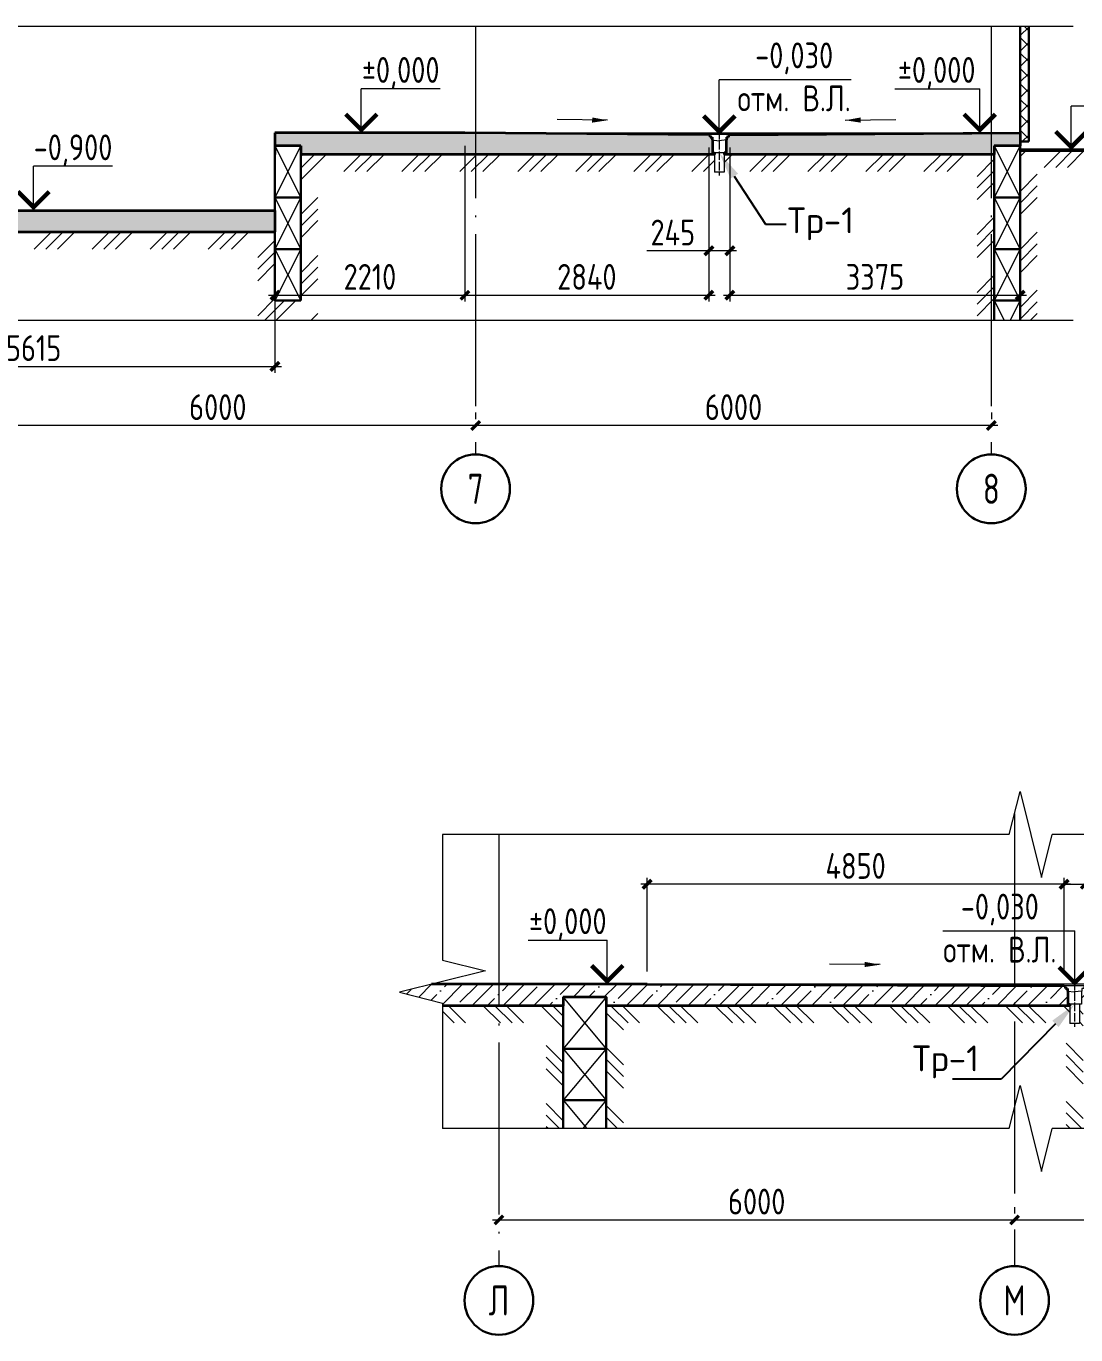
# Model space of a CAD drawing. Extents: x -965262 to 1142518, y -357520 to 71675.
# Drawn here: x 222787 to 235000, y -209796 to -194576 of the extents above; entities that cross this region are included whole.
import ezdxf
from ezdxf import colors
from ezdxf.entities.mleader import LeaderData, LeaderLine
from ezdxf.math import Vec2, Vec3

# ---------------------------------------------------------------- set-up
doc = ezdxf.new("R2010")
doc.units = 0
doc.header["$LTSCALE"] = 10
doc.linetypes.add('DOTE', pattern=[2.42, 2, -0.2, 0.02, -0.2])
doc.layers.get('0').update_dxf_attribs({"linetype": 'CONTINUOUS', "lineweight": 30})
doc.layers.get('Defpoints').update_dxf_attribs({"linetype": 'CONTINUOUS'})
doc.layers.add('DOTE', color=7, linetype='DOTE', lineweight=9)
doc.layers.add('полы', color=3, linetype='CONTINUOUS', lineweight=35)
doc.styles.add('GOST 2.304', font='isocpeur.ttf', dxfattribs={"width": 0.75, "height": 250})
doc.styles.get("Standard").update_dxf_attribs({"font": 'isocpeur.ttf', "height": 300})
doc.styles.add('ГОСТ 2м', font='isocpeur.ttf', dxfattribs={"width": 0.8, "height": 250})
doc.dimstyles.new('ГОСТ 2м', dxfattribs={"dimtxt": 250, "dimasz": 100, "dimexe": 75, "dimexo": 150, "dimgap": 62.5, "dimtad": 1, "dimdec": 0, "dimtxsty": 'ГОСТ 2м', "dimblk": 'ARCHTICK', "dimcen": 150, "dimdle": 75, "dimclrd": 256, "dimclre": 256, "dimclrt": 256, "dimadec": 0, "dimazin": 0, "dimtfac": 1, "dimtdec": 0, "dimtmove": 0, "dimatfit": 3, "dimldrblk": 'OBLIQUE', "dimfxl": 1, "dimlwd": 15, "dimlwe": 15, "dimarcsym": 0})

# ---------------------------------------------------------------- blocks, each defined once
blk = doc.blocks.new('_ArchTick')
at = {"color": 0, "linetype": 'ByBlock', "lineweight": 0, "const_width": 0.4}
blk.add_lwpolyline([(-0.5, -0.5), (0.5, 0.5)], dxfattribs=at)
blk = doc.blocks.new('*D1513')
at = {"lineweight": 15, "transparency": 16777216}
for p, q in [((228287, -208310), (228287, -208385)), ((234287, -208310), (234287, -208385)), ((228212, -208460), (234362, -208460))]:
    blk.add_line(p, q, dxfattribs=at)
at = {"layer": 'Defpoints', "color": 0, "lineweight": 15, "transparency": 16777216}
for p in [(228287, -208460), (234287, -208460), (234287, -208460)]:
    blk.add_point(p, dxfattribs=at)
at = {"lineweight": 15, "transparency": 16777216, "xscale": 100, "yscale": 100, "zscale": 100, "rotation": 180}
blk.add_blockref('_ArchTick', (228287, -208460), dxfattribs=at)
at = {"lineweight": 15, "transparency": 16777216, "xscale": 100, "yscale": 100, "zscale": 100}
blk.add_blockref('_ArchTick', (234287, -208460), dxfattribs=at)
at = {"lineweight": 15, "transparency": 16777216, "insert": (231287, -208247), "char_height": 250, "attachment_point": 5, "style": 'ГОСТ 2м'}
blk.add_mtext('{\\H1.2x;6000}', dxfattribs=at)
blk = doc.blocks.new('_Oblique')
at = {"color": 0, "linetype": 'ByBlock', "lineweight": -2}
blk.add_line((-0.5, -0.5), (0.5, 0.5), dxfattribs=at)
blk = doc.blocks.new('*D1514')
at = {"lineweight": 15, "transparency": 16777216}
for p, q in [((234287, -208310), (234287, -208385)), ((240287, -208310), (240287, -208385)), ((234212, -208460), (240362, -208460))]:
    blk.add_line(p, q, dxfattribs=at)
at = {"layer": 'Defpoints', "color": 0, "lineweight": 15, "transparency": 16777216}
for p in [(234287, -208460), (240287, -208460), (240287, -208460)]:
    blk.add_point(p, dxfattribs=at)
at = {"lineweight": 15, "transparency": 16777216, "xscale": 100, "yscale": 100, "zscale": 100, "rotation": 180}
blk.add_blockref('_ArchTick', (234287, -208460), dxfattribs=at)
at = {"lineweight": 15, "transparency": 16777216, "xscale": 100, "yscale": 100, "zscale": 100}
blk.add_blockref('_ArchTick', (240287, -208460), dxfattribs=at)
at = {"lineweight": 15, "transparency": 16777216, "insert": (237287, -208247), "char_height": 250, "attachment_point": 5, "style": 'ГОСТ 2м'}
blk.add_mtext('{\\H1.2x;6000}', dxfattribs=at)
blk = doc.blocks.new('*D1559')
at = {"lineweight": 15, "ltscale": 50, "transparency": 16777216}
for p, q in [((234939, -204556), (229937, -204556)), ((230012, -205569), (230012, -204481)), ((234864, -205589), (234864, -204481))]:
    blk.add_line(p, q, dxfattribs=at)
at = {"layer": 'Defpoints', "color": 0, "lineweight": 15, "ltscale": 50, "transparency": 16777216}
for p in [(230012, -204556), (230012, -205719, -12), (234864, -205739, -12)]:
    blk.add_point(p, dxfattribs=at)
at = {"lineweight": 15, "ltscale": 50, "transparency": 16777216, "xscale": 100, "yscale": 100, "zscale": 100, "rotation": 180}
blk.add_blockref('_ArchTick', (230012, -204556), dxfattribs=at)
at = {"lineweight": 15, "ltscale": 50, "transparency": 16777216, "xscale": 100, "yscale": 100, "zscale": 100}
blk.add_blockref('_ArchTick', (234864, -204556), dxfattribs=at)
at = {"lineweight": 15, "ltscale": 50, "transparency": 16777216, "insert": (232438, -204343), "char_height": 250, "attachment_point": 5, "style": 'ГОСТ 2м'}
blk.add_mtext('{\\H1.2x;4850}', dxfattribs=at)
blk = doc.blocks.new('Тр-1-1')
at = {"lineweight": 15, "ltscale": 50}
for p, q in [((-899310, 883741), (-899310, 883731)), ((-899293, 883731), (-899293, 883711)), ((-899273, 883711), (-899273, 883681)), ((-899103, 883711), (-899103, 883681)), ((-899083, 883731), (-899083, 883711)), ((-899065, 883741), (-899065, 883731))]:
    blk.add_line(p, q, dxfattribs=at)
at = {"lineweight": 15, "ltscale": 10}
for p, q in [((-899065, 883741), (-899310, 883741)), ((-899310, 883731), (-899293, 883731)), ((-899293, 883711), (-899273, 883711)), ((-899083, 883711), (-899103, 883711)), ((-899083, 883731), (-899065, 883731))]:
    blk.add_line(p, q, dxfattribs=at)
at = {"lineweight": 15, "ltscale": 2.5}
for p in [(-899273, 883681), (-899103, 883681)]:
    blk.add_line(p, (-899188, 883671), dxfattribs=at)
at = {"lineweight": 15}
for p, q in [((-899268, 883680), (-899268, 883530)), ((-899108, 883530), (-899268, 883530)), ((-899243, 883530), (-899243, 883303)), ((-899133, 883530), (-899133, 883303)), ((-899108, 883680), (-899108, 883530)), ((-899133, 883303), (-899243, 883303))]:
    blk.add_line(p, q, dxfattribs=at)
at = {"layer": 'DOTE', "ltscale": 5}
blk.add_line((-899188, 883789), (-899188, 883265), dxfattribs=at)
blk = doc.blocks.new('*D1581')
at = {"lineweight": 15, "ltscale": 50, "transparency": 16777216}
for p, q in [((234864, -205589), (234864, -204481)), ((234864, -204556), (235184, -204556)), ((235109, -205589), (235109, -204481)), ((235109, -204556), (235814, -204556))]:
    blk.add_line(p, q, dxfattribs=at)
at = {"layer": 'Defpoints', "color": 0, "lineweight": 15, "ltscale": 50, "transparency": 16777216}
for p in [(234864, -204556), (234864, -205739, 76), (235109, -205739, 76)]:
    blk.add_point(p, dxfattribs=at)
at = {"lineweight": 15, "ltscale": 50, "transparency": 16777216, "xscale": 100, "yscale": 100, "zscale": 100, "rotation": 180}
blk.add_blockref('_ArchTick', (234864, -204556), dxfattribs=at)
at = {"lineweight": 15, "ltscale": 50, "transparency": 16777216, "xscale": 100, "yscale": 100, "zscale": 100}
blk.add_blockref('_ArchTick', (235109, -204556), dxfattribs=at)
at = {"lineweight": 15, "ltscale": 50, "transparency": 16777216, "insert": (235512, -204343), "char_height": 250, "attachment_point": 5, "style": 'ГОСТ 2м'}
blk.add_mtext('{\\H1.2x;245}', dxfattribs=at)
blk = doc.blocks.new('*D1534')
at = {"lineweight": 15, "transparency": 16777216}
for p, q in [((228017, -199070), (228017, -199145)), ((234017, -199070), (234017, -199145)), ((234092, -199220), (227942, -199220))]:
    blk.add_line(p, q, dxfattribs=at)
at = {"layer": 'Defpoints', "color": 0, "lineweight": 15, "transparency": 16777216}
for p in [(228017, -199220), (228017, -199220), (234017, -199220)]:
    blk.add_point(p, dxfattribs=at)
at = {"lineweight": 15, "transparency": 16777216, "xscale": 100, "yscale": 100, "zscale": 100, "rotation": 180}
blk.add_blockref('_ArchTick', (228017, -199220), dxfattribs=at)
at = {"lineweight": 15, "transparency": 16777216, "xscale": 100, "yscale": 100, "zscale": 100}
blk.add_blockref('_ArchTick', (234017, -199220), dxfattribs=at)
at = {"lineweight": 15, "transparency": 16777216, "insert": (231017, -199007), "char_height": 250, "attachment_point": 5, "style": 'ГОСТ 2м'}
blk.add_mtext('{\\H1.2x;6000}', dxfattribs=at)
blk = doc.blocks.new('*D1535')
at = {"lineweight": 15, "transparency": 16777216}
for p, q in [((222017, -199070), (222017, -199145)), ((228017, -199070), (228017, -199145)), ((228092, -199220), (221942, -199220))]:
    blk.add_line(p, q, dxfattribs=at)
at = {"layer": 'Defpoints', "color": 0, "lineweight": 15, "transparency": 16777216}
for p in [(222017, -199220, -3260), (222017, -199220), (228017, -199220)]:
    blk.add_point(p, dxfattribs=at)
at = {"lineweight": 15, "transparency": 16777216, "xscale": 100, "yscale": 100, "zscale": 100, "rotation": 180}
blk.add_blockref('_ArchTick', (222017, -199220), dxfattribs=at)
at = {"lineweight": 15, "transparency": 16777216, "xscale": 100, "yscale": 100, "zscale": 100}
blk.add_blockref('_ArchTick', (228017, -199220), dxfattribs=at)
at = {"lineweight": 15, "transparency": 16777216, "insert": (225017, -199007), "char_height": 250, "attachment_point": 5, "style": 'ГОСТ 2м'}
blk.add_mtext('{\\H1.2x;6000}', dxfattribs=at)
blk = doc.blocks.new('*D1592')
at = {"lineweight": 15, "ltscale": 50, "transparency": 16777216}
for p, q in [((230730, -195988), (230730, -197263)), ((230975, -195988), (230975, -197263)), ((230730, -197188), (230009, -197188)), ((231050, -197188), (230730, -197188))]:
    blk.add_line(p, q, dxfattribs=at)
at = {"layer": 'Defpoints', "color": 0, "lineweight": 15, "ltscale": 50, "transparency": 16777216}
for p in [(230730, -195838, 76), (230975, -195838, 76), (230730, -197188)]:
    blk.add_point(p, dxfattribs=at)
at = {"lineweight": 15, "ltscale": 50, "transparency": 16777216, "xscale": 100, "yscale": 100, "zscale": 100, "rotation": 180}
blk.add_blockref('_ArchTick', (230730, -197188), dxfattribs=at)
at = {"lineweight": 15, "ltscale": 50, "transparency": 16777216, "xscale": 100, "yscale": 100, "zscale": 100}
blk.add_blockref('_ArchTick', (230975, -197188), dxfattribs=at)
at = {"lineweight": 15, "ltscale": 50, "transparency": 16777216, "insert": (230311, -196976), "char_height": 250, "attachment_point": 5, "style": 'ГОСТ 2м'}
blk.add_mtext('{\\H1.2x;245}', dxfattribs=at)
blk = doc.blocks.new('*D1594')
at = {"lineweight": 15, "ltscale": 50, "transparency": 16777216}
for p, q in [((220067, -196868), (220067, -198608)), ((225682, -196868), (225682, -198608)), ((219992, -198533), (225757, -198533))]:
    blk.add_line(p, q, dxfattribs=at)
at = {"layer": 'Defpoints', "color": 0, "lineweight": 15, "ltscale": 50, "transparency": 16777216}
for p in [(220067, -196718, 3260), (225682, -196718, 3260), (225682, -198533)]:
    blk.add_point(p, dxfattribs=at)
at = {"lineweight": 15, "ltscale": 50, "transparency": 16777216, "xscale": 100, "yscale": 100, "zscale": 100, "rotation": 180}
blk.add_blockref('_ArchTick', (220067, -198533), dxfattribs=at)
at = {"lineweight": 15, "ltscale": 50, "transparency": 16777216, "xscale": 100, "yscale": 100, "zscale": 100}
blk.add_blockref('_ArchTick', (225682, -198533), dxfattribs=at)
at = {"lineweight": 15, "ltscale": 50, "transparency": 16777216, "insert": (222874, -198320), "char_height": 250, "attachment_point": 5, "style": 'ГОСТ 2м'}
blk.add_mtext('{\\H1.2x;5615}', dxfattribs=at)
blk = doc.blocks.new('*D1595')
at = {"lineweight": 15, "ltscale": 50, "transparency": 16777216}
for p, q in [((225682, -195968), (225682, -197780)), ((227892, -195968), (227892, -197780)), ((225607, -197705), (227967, -197705))]:
    blk.add_line(p, q, dxfattribs=at)
at = {"layer": 'Defpoints', "color": 0, "lineweight": 15, "ltscale": 50, "transparency": 16777216}
for p in [(225682, -195818, 3260), (227892, -195818, 3260), (227892, -197705)]:
    blk.add_point(p, dxfattribs=at)
at = {"lineweight": 15, "ltscale": 50, "transparency": 16777216, "xscale": 100, "yscale": 100, "zscale": 100, "rotation": 180}
blk.add_blockref('_ArchTick', (225682, -197705), dxfattribs=at)
at = {"lineweight": 15, "ltscale": 50, "transparency": 16777216, "xscale": 100, "yscale": 100, "zscale": 100}
blk.add_blockref('_ArchTick', (227892, -197705), dxfattribs=at)
at = {"lineweight": 15, "ltscale": 50, "transparency": 16777216, "insert": (226787, -197492), "char_height": 250, "attachment_point": 5, "style": 'ГОСТ 2м'}
blk.add_mtext('{\\H1.2x;2210}', dxfattribs=at)
blk = doc.blocks.new('*D1596')
at = {"lineweight": 15, "ltscale": 50, "transparency": 16777216}
for p, q in [((227892, -195968), (227892, -197780)), ((230730, -195988), (230730, -197780)), ((227817, -197705), (230805, -197705))]:
    blk.add_line(p, q, dxfattribs=at)
at = {"layer": 'Defpoints', "color": 0, "lineweight": 15, "ltscale": 50, "transparency": 16777216}
for p in [(227892, -195818, 3260), (230730, -195838, 3260), (230730, -197705)]:
    blk.add_point(p, dxfattribs=at)
at = {"lineweight": 15, "ltscale": 50, "transparency": 16777216, "xscale": 100, "yscale": 100, "zscale": 100, "rotation": 180}
blk.add_blockref('_ArchTick', (227892, -197705), dxfattribs=at)
at = {"lineweight": 15, "ltscale": 50, "transparency": 16777216, "xscale": 100, "yscale": 100, "zscale": 100}
blk.add_blockref('_ArchTick', (230730, -197705), dxfattribs=at)
at = {"lineweight": 15, "ltscale": 50, "transparency": 16777216, "insert": (229311, -197492), "char_height": 250, "attachment_point": 5, "style": 'ГОСТ 2м'}
blk.add_mtext('{\\H1.2x;2840}', dxfattribs=at)
blk = doc.blocks.new('*D1597')
at = {"lineweight": 15, "ltscale": 50, "transparency": 16777216}
for p, q in [((230975, -195988), (230975, -197780)), ((234352, -195968), (234352, -197780)), ((230900, -197705), (234427, -197705))]:
    blk.add_line(p, q, dxfattribs=at)
at = {"layer": 'Defpoints', "color": 0, "lineweight": 15, "ltscale": 50, "transparency": 16777216}
for p in [(230975, -195838, 3260), (234352, -195818, 1451), (234352, -197705)]:
    blk.add_point(p, dxfattribs=at)
at = {"lineweight": 15, "ltscale": 50, "transparency": 16777216, "xscale": 100, "yscale": 100, "zscale": 100, "rotation": 180}
blk.add_blockref('_ArchTick', (230975, -197705), dxfattribs=at)
at = {"lineweight": 15, "ltscale": 50, "transparency": 16777216, "xscale": 100, "yscale": 100, "zscale": 100}
blk.add_blockref('_ArchTick', (234352, -197705), dxfattribs=at)
at = {"lineweight": 15, "ltscale": 50, "transparency": 16777216, "insert": (232663, -197492), "char_height": 250, "attachment_point": 5, "style": 'ГОСТ 2м'}
blk.add_mtext('{\\H1.2x;3375}', dxfattribs=at)

msp = doc.modelspace()

# ---------------------------------------------------------------- hatches: boundary and pattern name
at = {"lineweight": 15, "ltscale": 50}
h = msp.add_hatch(dxfattribs=at)
h.set_pattern_fill('ANSI37', color=256, scale=40, style=0)
h.set_pattern_definition([(45, (-2733454.96, -39518.6), (-89.802561, 89.802561), []), (135, (-2733454.96, -39518.6), (-89.802561, -89.802561), [])])
h.paths.add_polyline_path([(234351.6, -194576.2), (234451.6, -194576.2), (234451.6, -195918.2), (234351.6, -195918.2)])
h = msp.add_hatch(dxfattribs=at)
h.set_pattern_fill('ANSI35', color=3, scale=40, angle=90, style=0)
h.set_pattern_definition([(135, (-2733454.96, -39518.6), (-179.605122, -179.605122), []), (135, (-2733454.96, -39339), (-179.605122, -179.605122), [317.5, -63.5, 0, -63.5])])
h.paths.add_polyline_path([(185706.6, -195968.2), (186006.6, -195968.2), (186006.6, -195818.2), (185706.6, -195818.2)])
h.paths.add_polyline_path([(186006.6, -196668.2), (186796.6, -196668.2), (186796.6, -196418.2), (186006.6, -196418.2)])
h.paths.add_polyline_path([(188496.6, -196668.2), (189796.6, -196668.2), (189796.6, -196418.2), (188496.6, -196418.2)])
h.paths.add_polyline_path([(191496.6, -196668.2), (191996.6, -196668.2), (191996.6, -196418.2), (191496.6, -196418.2)])
h.paths.add_polyline_path([(191996.6, -195968.2), (191996.6, -195818.2), (194516.6, -195818.2), (194516.6, -195718.2), (197745.6, -195718.2), (197745.6, -195818.2), (198016.6, -195818.2), (199844.6, -195838.2), (199844.6, -195848.2), (199862.1, -195848.2), (199862.1, -195868.2), (199882.1, -195868.2), (199882.1, -195898.2), (199887.1, -195898.8), (199887.1, -196048.8), (199912.1, -196048.8), (199912.1, -196068.2), (192496.6, -196068.2), (192496.6, -195968.2)])
h.paths.add_polyline_path([(200022.1, -196068.2), (200022.1, -196048.8), (200047.1, -196048.8), (200047.1, -195898.8), (200052.1, -195898.2), (200052.1, -195868.2), (200072.1, -195868.2), (200072.1, -195848.2), (200089.6, -195848.2), (200089.6, -195838.2), (204241.6, -195818.2), (220066.6, -195818.2), (220066.6, -195968.2), (219766.6, -195968.2), (219766.6, -196068.2), (205196.6, -196068.2), (204556.6, -196068.2), (202984.6, -196068.2), (202664.6, -196068.2)])
h.paths.add_polyline_path([(220066.6, -196968.2), (225681.6, -196968.2), (225681.6, -196718.2), (220066.6, -196718.2)])
h.paths.add_polyline_path([(225681.6, -195968.2), (225681.6, -195818.2), (227691.6, -195818.2), (230729.6, -195838.2), (230729.6, -195848.2), (230747.1, -195848.2), (230747.1, -195868.2), (230767.1, -195868.2), (230767.1, -195898.2), (230772.1, -195898.8), (230772.1, -196048.8), (230797.1, -196048.8), (230797.1, -196068.2), (225981.6, -196068.2), (225981.6, -195968.2)])
h.paths.add_polyline_path([(230907.1, -196068.2), (230907.1, -196048.8), (230932.1, -196048.8), (230932.1, -195898.8), (230937.1, -195898.2), (230937.1, -195868.2), (230957.1, -195868.2), (230957.1, -195848.2), (230974.6, -195848.2), (230974.6, -195838.2), (234351.6, -195818.2), (234351.6, -195968.2), (234051.6, -195968.2), (234051.6, -196068.2)])
h.paths.add_polyline_path([(192931.6, -195818.2), (193501.6, -195818.2), (193501.6, -196068.2), (192931.6, -196068.2)], flags=16)
h.paths.add_polyline_path([(192296.6, -196068.2), (192496.6, -196068.2), (192496.6, -195968.2), (192296.6, -195968.2)], flags=17)
h = msp.add_hatch(dxfattribs=at)
h.set_pattern_fill('ANSI35', color=3, scale=40, style=0)
h.set_pattern_definition([(45, (-2731205.92, -40018.6), (-179.605122, 179.605122), []), (45, (-2731026.32, -40018.6), (-179.605122, 179.605122), [317.5, -63.5, 0, -63.5])])
h.paths.add_polyline_path([(227630, -205968.9), (227630, -205718.9), (234864.1, -205738.9), (234864.1, -205748.9), (234881.6, -205748.9), (234881.6, -205768.9), (234901.6, -205768.9), (234901.6, -205798.9), (234906.6, -205799.5), (234906.6, -205949.5), (234931.6, -205949.5), (234931.6, -205968.9)])
h.paths.add_polyline_path([(235041.6, -205968.9), (235041.6, -205949.5), (235066.6, -205949.5), (235066.6, -205799.5), (235071.6, -205798.9), (235071.6, -205768.9), (235091.6, -205768.9), (235091.6, -205748.9), (235109.1, -205748.9), (235109.1, -205738.9), (241622.1, -205718.9), (241622.1, -205868.9), (241122.1, -205868.9), (241122.1, -205968.9)])
h.paths.add_polyline_path([(235087.1, -205968.9), (235587.1, -205968.9), (235587.1, -205868.9), (235087.1, -205868.9)], flags=17)
h.paths.add_polyline_path([(229037.1, -205968.9), (229537.1, -205968.9), (229537.1, -205868.9), (229037.1, -205868.9)], flags=16)
h.paths.add_polyline_path([(227630, -205937.4), (227130, -205812.4), (227504, -205718.9), (227630, -205718.9)])
h = msp.add_hatch(dxfattribs=at)
h.set_pattern_fill('MCSHATCHBG', color=256, scale=30, angle=90, style=0, pattern_type=2)
h.set_pattern_definition([(135, (983279.5, -1218993.8), (-337.49995, -337.49995), []), (135, (983279.5, -1218858.8), (-337.49995, -337.49995), []), (135, (983279.5, -1219398.8), (-337.49995, -337.49995), [])])
h.paths.add_polyline_path([(227630, -206168.9), (234931.6, -206168.9), (234931.6, -205968.9), (227630, -205968.9)])
h.paths.add_polyline_path([(235041.6, -206168.9), (241122.1, -206168.9), (241122.1, -205968.9), (235041.6, -205968.9)])
h.paths.add_polyline_path([(241622.1, -207397.9), (241622.1, -205918.9), (243623, -205918.9), (243623, -206118.9), (241822.1, -206118.9), (241822.1, -207397.9)])
h.paths.add_polyline_path([(240922.1, -206168.9), (241122.1, -206168.9), (241122.1, -207397.9), (240922.1, -207397.9)])
h.paths.add_polyline_path([(235087.1, -206168.9), (235587.1, -206168.9), (235587.1, -205968.9), (235087.1, -205968.9)])
h.paths.add_polyline_path([(235587.1, -206168.9), (235787.1, -206168.9), (235787.1, -207397.9), (235587.1, -207397.9)])
h.paths.add_polyline_path([(235087.1, -206168.9), (234887.1, -206168.9), (234887.1, -207397.9), (235087.1, -207397.9)])
h.paths.add_polyline_path([(229037.1, -206168.9), (229537.1, -206168.9), (229537.1, -205968.9), (229037.1, -205968.9)])
h.paths.add_polyline_path([(229037.1, -207397.9), (228837.1, -207397.9), (228837.1, -206168.9), (229037.1, -206168.9)])
h.paths.add_polyline_path([(229537.1, -207397.9), (229737.1, -207397.9), (229737.1, -206168.9), (229537.1, -206168.9)])

# ---------------------------------------------------------------- linework, layer by layer
at = {"color": 5, "lineweight": 15, "ltscale": 10, "extrusion": (-1.22465e-16, -1, 0)}
for p, q in [((210282.7, -194576.2, 9801.8), (234969.6, -194576.2, 9801.8)), ((210282.7, -197997.3, 9801.8), (234969.6, -197997.3, 9801.8))]:
    msp.add_line(p, q, dxfattribs=at)
at = {"ltscale": 50}
for p, q in [((234351.6, -194576.2, 13061.6), (234351.6, -195918.2, 13061.6)), ((234451.6, -194576.2, 13061.6), (234451.6, -195918.2, 13061.6)), ((225681.6, -195968.2, 13061.6), (225981.6, -195968.2, 13061.6)), ((234051.6, -195968.2, 13061.6), (234351.6, -195968.2, 13061.6)), ((234051.6, -195968.2, 13061.6), (234051.6, -197997.3, 13061.6)), ((234351.6, -195918.2, 13061.6), (234451.6, -195918.2, 13061.6)), ((234351.6, -195968.2, 13061.6), (234351.6, -197997.3, 13061.6)), ((225681.6, -196568.2, 13061.6), (225981.6, -196568.2, 13061.6)), ((234051.6, -196568.2, 13061.6), (234351.6, -196568.2, 13061.6)), ((225681.6, -197168.2, 13061.6), (225981.6, -197168.2, 13061.6)), ((234051.6, -197168.2, 13061.6), (234351.6, -197168.2, 13061.6)), ((225681.6, -197768.2, 13061.6), (225981.6, -197768.2, 13061.6)), ((234051.6, -197768.2, 13061.6), (234351.6, -197768.2, 13061.6))]:
    msp.add_line(p, q, dxfattribs=at)
at = {"lineweight": 15}
for p, q in [((230852.1, -195838.2, 13061.6), (230852.1, -195198.6, 13061.6)), ((226686.6, -195818.2, 13061.6), (226686.6, -195305.1, 13061.6)), ((233881.9, -195818.2, 10492.8), (233881.9, -195305.1, 10492.8)), ((234946.5, -196018.2, 10846.6), (234946.5, -195505.1, 10846.6)), ((225681.6, -195968.2, 13061.6), (225981.6, -196568.2, 13061.6)), ((225981.6, -195968.2, 13061.6), (225681.6, -196568.2, 13061.6)), ((234051.6, -195968.2, 9801.8), (234351.6, -196568.2, 9801.8)), ((234351.6, -195968.2, 9801.8), (234051.6, -196568.2, 9801.8)), ((222874.1, -196718.2, 13061.6), (222874.1, -196205.1, 13061.6)), ((225681.6, -196568.2, 13061.6), (225981.6, -197168.2, 13061.6)), ((225981.6, -196568.2, 13061.6), (225681.6, -197168.2, 13061.6)), ((234051.6, -196568.2, 9801.8), (234351.6, -197168.2, 9801.8)), ((234351.6, -196568.2, 9801.8), (234051.6, -197168.2, 9801.8)), ((225681.6, -197168.2, 13061.6), (225981.6, -197768.2, 13061.6)), ((225981.6, -197168.2, 13061.6), (225681.6, -197768.2, 13061.6)), ((234051.6, -197168.2, 9801.8), (234351.6, -197768.2, 9801.8)), ((234351.6, -197168.2, 9801.8), (234051.6, -197768.2, 9801.8)), ((234051.6, -197768.2, 9801.8), (234166.2, -197997.3, 9801.8)), ((234351.6, -197768.2, 9801.8), (234237, -197997.3, 9801.8)), ((234986.6, -205738.9, 9789.8), (234986.6, -205099.3, 9789.8)), ((229547.5, -205718.9, 13061.6), (229547.5, -205205.8, 13061.6)), ((229037.1, -205868.9, 9801.8), (229537.1, -206468.9, 9781.8)), ((229537.1, -205868.9, 9801.8), (229037.1, -206468.9, 9781.8)), ((229037.1, -206468.9, 9801.8), (229537.1, -207068.9, 9781.8)), ((229537.1, -206468.9, 9801.8), (229037.1, -207068.9, 9781.8)), ((229037.1, -207068.9, 9801.8), (229311.2, -207397.9, 9790.9)), ((229537.1, -207068.9, 9801.8), (229262.9, -207397.9, 9790.9))]:
    msp.add_line(p, q, dxfattribs=at)
at = {"lineweight": 15, "ltscale": 0.3}
for p, q in [((232385.7, -195198.6, 13061.6), (230852.1, -195198.6, 13061.6)), ((227604.7, -195305.1, 13061.6), (226686.6, -195305.1, 13061.6)), ((232893.3, -195305.1, 10492.8), (233881.9, -195305.1, 10492.8)), ((235935.1, -195505.1, 10846.6), (234946.5, -195505.1, 10846.6)), ((223792.2, -196205.1, 13061.6), (222874.1, -196205.1, 13061.6)), ((233453, -205099.3, 9789.8), (234986.6, -205099.3, 9789.8)), ((228629.4, -205205.8, 13061.6), (229547.5, -205205.8, 13061.6))]:
    msp.add_line(p, q, dxfattribs=at)
at = {"lineweight": 15, "ltscale": 50}
for p, q in [((229552.6, -195670.3, 8314.4), (228964.6, -195663.5, 8314.4)), ((232316.1, -195670.3, 8314.4), (232904.1, -195663.5, 8314.4)), ((234351.6, -196093.2, 9801.8), (234426.6, -196018.2, 9801.8)), ((234631.6, -196218.2, 9801.8), (234831.6, -196018.2, 9801.8)), ((234766.6, -196218.2, 9801.8), (234966.6, -196018.2, 9801.8)), ((234901.6, -196218.2, 9801.8), (235101.6, -196018.2, 9801.8)), ((225981.6, -196093.2, 9801.8), (226006.6, -196068.2, 9801.8)), ((225981.6, -196228.2, 9801.8), (226141.6, -196068.2, 9801.8)), ((225981.6, -196363.2, 9801.8), (226276.6, -196068.2, 9801.8)), ((226481.6, -196268.2, 9801.8), (226681.6, -196068.2, 9801.8)), ((226616.6, -196268.2, 9801.8), (226816.6, -196068.2, 9801.8)), ((226751.6, -196268.2, 9801.8), (226951.6, -196068.2, 9801.8)), ((227156.6, -196268.2, 9801.8), (227356.6, -196068.2, 9801.8)), ((227291.6, -196268.2, 9801.8), (227491.6, -196068.2, 9801.8)), ((227426.6, -196268.2, 9801.8), (227626.6, -196068.2, 9801.8)), ((227831.6, -196268.2, 9801.8), (228031.6, -196068.2, 9801.8)), ((227966.6, -196268.2, 9801.8), (228166.6, -196068.2, 9801.8)), ((228101.6, -196268.2, 9801.8), (228301.6, -196068.2, 9801.8)), ((228506.6, -196268.2, 9801.8), (228706.6, -196068.2, 9801.8)), ((228641.6, -196268.2, 9801.8), (228841.6, -196068.2, 9801.8)), ((228776.6, -196268.2, 9801.8), (228976.6, -196068.2, 9801.8)), ((229181.6, -196268.2, 9801.8), (229381.6, -196068.2, 9801.8)), ((229316.6, -196268.2, 9801.8), (229516.6, -196068.2, 9801.8)), ((229451.6, -196268.2, 9801.8), (229651.6, -196068.2, 9801.8)), ((229856.6, -196268.2, 9801.8), (230056.6, -196068.2, 9801.8)), ((229991.6, -196268.2, 9801.8), (230191.6, -196068.2, 9801.8)), ((230126.6, -196268.2, 9801.8), (230326.6, -196068.2, 9801.8)), ((230531.6, -196268.2, 9801.8), (230731.6, -196068.2, 9801.8)), ((230666.6, -196268.2, 9801.8), (230797.1, -196137.7, 9801.8)), ((230907.1, -196162.7, 9801.8), (231001.6, -196068.2, 9801.8)), ((231206.6, -196268.2, 9801.8), (231406.6, -196068.2, 9801.8)), ((231341.6, -196268.2, 9801.8), (231541.6, -196068.2, 9801.8)), ((231476.6, -196268.2, 9801.8), (231676.6, -196068.2, 9801.8)), ((231881.6, -196268.2, 9801.8), (232081.6, -196068.2, 9801.8)), ((232016.6, -196268.2, 9801.8), (232216.6, -196068.2, 9801.8)), ((232151.6, -196268.2, 9801.8), (232351.6, -196068.2, 9801.8)), ((232556.6, -196268.2, 9801.8), (232756.6, -196068.2, 9801.8)), ((232691.6, -196268.2, 9801.8), (232891.6, -196068.2, 9801.8)), ((232826.6, -196268.2, 9801.8), (233026.6, -196068.2, 9801.8)), ((233231.6, -196268.2, 9801.8), (233431.6, -196068.2, 9801.8)), ((233366.6, -196268.2, 9801.8), (233566.6, -196068.2, 9801.8)), ((233501.6, -196268.2, 9801.8), (233701.6, -196068.2, 9801.8)), ((233851.6, -196323.2, 9801.8), (234051.6, -196123.2, 9801.8)), ((233851.6, -196458.2, 9801.8), (234051.6, -196258.2, 9801.8)), ((234351.6, -196498.2, 9801.8), (234551.6, -196298.2, 9801.8)), ((233851.6, -196593.2, 9801.8), (234051.6, -196393.2, 9801.8)), ((234351.6, -196633.2, 9801.8), (234551.6, -196433.2, 9801.8)), ((225981.6, -196768.2, 9801.8), (226181.6, -196568.2, 9801.8)), ((234351.6, -196768.2, 9801.8), (234551.6, -196568.2, 9801.8)), ((225981.6, -196903.2, 9801.8), (226181.6, -196703.2, 9801.8)), ((225981.6, -197038.2, 9801.8), (226181.6, -196838.2, 9801.8)), ((233851.6, -196998.2, 9801.8), (234051.6, -196798.2, 9801.8)), ((233851.6, -197133.2, 9801.8), (234051.6, -196933.2, 9801.8)), ((222881.6, -197168.2, 9801.8), (223081.6, -196968.2, 9801.8)), ((223016.6, -197168.2, 9801.8), (223216.6, -196968.2, 9801.8)), ((223151.6, -197168.2, 9801.8), (223351.6, -196968.2, 9801.8)), ((223556.6, -197168.2, 9801.8), (223756.6, -196968.2, 9801.8)), ((223691.6, -197168.2, 9801.8), (223891.6, -196968.2, 9801.8)), ((223826.6, -197168.2, 9801.8), (224026.6, -196968.2, 9801.8)), ((224231.6, -197168.2, 9801.8), (224431.6, -196968.2, 9801.8)), ((224366.6, -197168.2, 9801.8), (224566.6, -196968.2, 9801.8)), ((224501.6, -197168.2, 9801.8), (224701.6, -196968.2, 9801.8)), ((224906.6, -197168.2, 9801.8), (225106.6, -196968.2, 9801.8)), ((225041.6, -197168.2, 9801.8), (225241.6, -196968.2, 9801.8)), ((225176.6, -197168.2, 9801.8), (225376.6, -196968.2, 9801.8)), ((225481.6, -197268.2, 9801.8), (225681.6, -197068.2, 9801.8)), ((233851.6, -197268.2, 9801.8), (234051.6, -197068.2, 9801.8)), ((234351.6, -197173.2, 9801.8), (234551.6, -196973.2, 9801.8)), ((225481.6, -197403.2, 9801.8), (225681.6, -197203.2, 9801.8)), ((225981.6, -197443.2, 9801.8), (226181.6, -197243.2, 9801.8)), ((234351.6, -197308.2, 9801.8), (234551.6, -197108.2, 9801.8)), ((234351.6, -197443.2, 9801.8), (234551.6, -197243.2, 9801.8)), ((225481.6, -197538.2, 9801.8), (225681.6, -197338.2, 9801.8)), ((225981.6, -197578.2, 9801.8), (226181.6, -197378.2, 9801.8)), ((225981.6, -197713.2, 9801.8), (226181.6, -197513.2, 9801.8)), ((233851.6, -197673.2, 9801.8), (234051.6, -197473.2, 9801.8)), ((233851.6, -197808.2, 9801.8), (234051.6, -197608.2, 9801.8)), ((234351.6, -197848.2, 9801.8), (234551.6, -197648.2, 9801.8)), ((225481.6, -197943.2, 9801.8), (225681.6, -197743.2, 9801.8)), ((225562.5, -197997.3, 9801.8), (225791.6, -197768.2, 9801.8)), ((225697.5, -197997.3, 9801.8), (225926.6, -197768.2, 9801.8)), ((233851.6, -197943.2, 9801.8), (234051.6, -197743.2, 9801.8)), ((234351.6, -197983.2, 9801.8), (234551.6, -197783.2, 9801.8)), ((226102.5, -197997.3, 9801.8), (226181.6, -197918.2, 9801.8)), ((234472.5, -197997.3, 9801.8), (234551.6, -197918.2, 9801.8)), ((232723.5, -205491.2, 7576.8), (232135.5, -205484.4, 7576.8))]:
    msp.add_line(p, q, dxfattribs=at)
at = {"lineweight": 50, "ltscale": 50}
msp.add_line((234351.6, -196018.2, 10852.6), (235496.5, -196018.2, 10852.6), dxfattribs=at)
at = {"color": 5, "lineweight": 15, "ltscale": 50}
for p, q in [((227630, -203976.9, 9801.8), (227630, -205437.4, 9801.8)), ((234226.1, -203976.9, 9801.8), (227630, -203976.9, 9801.8)), ((242222.1, -203976.9, 9801.8), (234726.1, -203976.9, 9801.8)), ((227630, -205937.4, 9801.8), (227630, -207397.9, 9801.8)), ((234226.1, -207397.9, 9801.8), (227630, -207397.9, 9801.8)), ((242222.1, -207397.9, 9801.8), (234726.1, -207397.9, 9801.8))]:
    msp.add_line(p, q, dxfattribs=at)
at = {"lineweight": 15, "const_width": 50}
for points, elevation in [([(226868.9, -195600.5), (226686.6, -195782.8), (226504.3, -195600.5)], 13061.6), ([(233699.5, -195600.5), (233881.9, -195782.8), (234064.2, -195600.5)], 10492.8), ([(231034.4, -195620.5), (230852.1, -195802.8), (230669.8, -195620.5)], 13061.6), ([(235128.9, -195800.5), (234946.5, -195982.8), (234764.2, -195800.5)], 10846.6), ([(223056.4, -196500.5), (222874.1, -196682.8), (222691.8, -196500.5)], 13061.6), ([(229365.1, -205501.2), (229547.5, -205683.5), (229729.8, -205501.2)], 13061.6), ([(235168.9, -205521.2), (234986.6, -205703.5), (234804.3, -205521.2)], 9789.8)]:
    msp.add_lwpolyline(points, dxfattribs=dict(at, elevation=elevation))
at = {"lineweight": 15, "ltscale": 100, "extrusion": (0, 1, 0), "elevation": -195818.2}
msp.add_lwpolyline([(-234351.6, 10852.6), (-233690.2, 10133)], dxfattribs=at)
at = {"ltscale": 50}
for points, elevation in [([(225981.6, -196568.2), (225681.6, -196568.2), (225681.6, -195968.2), (225981.6, -195968.2)], 13061.6), ([(234351.6, -196568.2), (234051.6, -196568.2), (234051.6, -195968.2), (234351.6, -195968.2)], 13061.6), ([(225981.6, -197168.2), (225681.6, -197168.2), (225681.6, -196568.2), (225981.6, -196568.2)], 13061.6), ([(225981.6, -197768.2), (225681.6, -197768.2), (225681.6, -197168.2), (225981.6, -197168.2)], 13061.6), ([(229037.1, -206468.9), (229537.1, -206468.9), (229537.1, -205868.9), (229037.1, -205868.9)], 9801.8), ([(229037.1, -207068.9), (229537.1, -207068.9), (229537.1, -206468.9), (229037.1, -206468.9)], 9801.8)]:
    msp.add_lwpolyline(points, close=True, dxfattribs=dict(at, elevation=elevation))
at = {"color": 5, "lineweight": 15, "ltscale": 10, "elevation": 9801.8}
for points in [[(234226.1, -203976.9), (234351.1, -203476.9)], [(234351.1, -203476.9), (234601.1, -204476.9)], [(234601.1, -204476.9), (234726.1, -203976.9)], [(227630, -205437.4), (228130, -205562.4)], [(228130, -205562.4), (227130, -205812.4)], [(227130, -205812.4), (227630, -205937.4)], [(234226.1, -207397.9), (234351.1, -206897.9)], [(234351.1, -206897.9), (234601.1, -207897.9)], [(234601.1, -207897.9), (234726.1, -207397.9)]]:
    msp.add_lwpolyline(points, dxfattribs=at)
at = {"ltscale": 50, "elevation": 9801.8}
msp.add_lwpolyline([(229537.1, -207397.9), (229537.1, -207068.9), (229037.1, -207068.9), (229037.1, -207397.9)], dxfattribs=at)
at = {"lineweight": 15, "ltscale": 50}
for points in [[(229372.3, -195698.1, 8314.4), (229373, -195638.1, 8314.4), (229552.6, -195670.3, 8314.4)], [(232496.5, -195698.1, 8314.4), (232495.7, -195638.1, 8314.4), (232316.1, -195670.3, 8314.4)], [(232543.1, -205519, 7576.8), (232543.9, -205459, 7576.8), (232723.5, -205491.2, 7576.8)]]:
    msp.add_solid(points, dxfattribs=at)
at = {"layer": 'DOTE', "ltscale": 100, "extrusion": (0, -1, 0)}
for p, q in [((228016.6, -194576.2, 9801.8), (228016.6, -199552.1, 9801.8)), ((234016.6, -194576.2, 9801.8), (234016.6, -199552.1, 9801.8))]:
    msp.add_line(p, q, dxfattribs=at)
at = {"layer": 'DOTE', "ltscale": 100}
for p, q in [((234287.1, -203732.8, 9801.8), (234287.1, -208996.3, 9801.8)), ((228287.1, -203976.9, 9801.8), (228287.1, -208996.3, 9801.8))]:
    msp.add_line(p, q, dxfattribs=at)
at = {"layer": 'DOTE', "linetype": 'Continuous', "lineweight": 30}
for centre in [(228016.6, -199957.1, 9801.8), (234016.6, -199957.1, 9801.8), (228287.1, -209396.3, 11253.1), (234287.1, -209396.3, 11253.1)]:
    msp.add_circle(centre, 400, dxfattribs=at)
at = {"layer": 'полы', "ltscale": 50}
for p, q in [((225681.6, -195818.2, 13061.6), (225681.6, -196068.2, 13061.6)), ((227891.6, -195818.2, 13061.6), (225681.6, -195818.2, 13061.6)), ((225681.6, -195818.2, 13061.6), (225681.6, -195968.2, 13061.6)), ((230729.6, -195838.2, 13061.6), (227891.6, -195818.2, 13061.6)), ((230729.6, -195838.2, 13061.6), (230729.6, -195848.2, 13061.6)), ((230729.6, -195848.2, 13061.6), (230747.1, -195848.2, 13061.6)), ((230747.1, -195848.2, 13061.6), (230747.1, -195868.2, 13061.6)), ((230747.1, -195868.2, 13061.6), (230767.1, -195868.2, 13061.6)), ((230767.1, -195868.2, 13061.6), (230767.1, -195898.2, 13061.6)), ((230957.1, -195868.2, 13061.6), (230937.1, -195868.2, 13061.6)), ((230937.1, -195868.2, 13061.6), (230937.1, -195898.2, 13061.6)), ((230974.6, -195848.2, 13061.6), (230957.1, -195848.2, 13061.6)), ((230957.1, -195848.2, 13061.6), (230957.1, -195868.2, 13061.6)), ((230974.6, -195838.2, 13061.6), (234351.6, -195818.2, 11253.1)), ((230974.6, -195838.2, 13061.6), (230974.6, -195848.2, 13061.6)), ((234351.6, -195818.2, 13061.6), (234351.6, -195968.2, 13061.6)), ((225981.6, -195968.2, 13061.6), (225681.6, -195968.2, 13061.6)), ((225981.6, -195968.2, 13061.6), (225981.6, -196068.2, 13061.6)), ((230767.1, -195898.2, 13061.6), (230772.1, -195898.8, 13061.6)), ((230772.1, -195898.8, 13061.6), (230772.1, -196048.8, 13061.6)), ((230937.1, -195898.2, 13061.6), (230932.1, -195898.8, 13061.6)), ((230932.1, -195898.8, 13061.6), (230932.1, -196048.8, 13061.6)), ((234351.6, -195968.2, 13061.6), (234051.6, -195968.2, 13061.6)), ((234051.6, -195968.2, 13061.6), (234051.6, -196068.2, 13061.6)), ((230797.1, -196068.2, 13061.6), (225981.6, -196068.2, 13061.6)), ((230772.1, -196048.8, 13061.6), (230797.1, -196048.8, 13061.6)), ((230797.1, -196048.8, 13061.6), (230797.1, -196068.2, 12985.9)), ((230932.1, -196048.8, 13061.6), (230907.1, -196048.8, 13061.6)), ((230907.1, -196048.8, 13061.6), (230907.1, -196068.2, 12985.9)), ((234051.6, -196068.2, 13061.6), (230907.1, -196068.2, 13061.6)), ((220066.6, -196718.2, 13061.6), (225681.6, -196718.2, 13061.6)), ((225681.6, -196718.2, 9801.8), (225681.6, -196968.2, 9801.8)), ((220066.6, -196968.2, 13061.6), (225681.6, -196968.2, 13061.6)), ((230012.1, -205718.9, 9789.8), (227504, -205718.9, 9802.5)), ((230012.1, -205718.9, 9789.8), (234864.1, -205738.9, 9789.8)), ((234864.1, -205738.9, 9789.8), (234864.1, -205748.9, 9789.8)), ((234864.1, -205748.9, 9789.8), (234881.6, -205748.9, 9789.8)), ((234881.6, -205748.9, 9789.8), (234881.6, -205768.9, 9789.8)), ((234881.6, -205768.9, 9789.8), (234901.6, -205768.9, 9789.8)), ((234901.6, -205768.9, 9789.8), (234901.6, -205798.9, 9789.8)), ((229537.1, -205868.9, 9801.8), (229037.1, -205868.9, 9801.8)), ((229037.1, -205868.9, 9801.8), (229037.1, -205968.9, 9801.8)), ((229537.1, -205868.9, 9801.8), (229537.1, -205968.9, 9801.8)), ((234901.6, -205798.9, 9789.8), (234906.6, -205799.5, 9789.8)), ((234906.6, -205799.5, 9789.8), (234906.6, -205949.5, 9789.8)), ((229037.1, -205968.9, 12042.4), (227630, -205968.9, 12303.3)), ((234931.6, -205968.9, 10949.6), (229537.1, -205968.9, 11949.7)), ((234906.6, -205949.5, 9789.8), (234931.6, -205949.5, 9789.8)), ((234931.6, -205949.5, 9789.8), (234931.6, -205968.9, 9714.1))]:
    msp.add_line(p, q, dxfattribs=at)
at = {"layer": 'полы', "lineweight": 0, "ltscale": 50}
for p, q in [((227691.6, -195818.2, 13061.6), (234351.6, -195818.2, 13061.6)), ((241622.1, -205718.9, 9801.8), (230012.1, -205718.9, 9789.8))]:
    msp.add_line(p, q, dxfattribs=at)

# ---------------------------------------------------------------- block references
for p in [(1130039.8, -1079578.9, 13061.6), (1134174.3, -1089479.6, 9789.8)]:
    msp.add_blockref('Тр-1-1', p)

# ---------------------------------------------------------------- texts
at = {"char_height": 300, "attachment_point": 5, "style": 'GOST 2.304'}
for s, insert, width in [('{\\W0.8;-0,030\\Pотм. В.Л.}', (231723, -195165.7, 13061.6), 1670.673), ('{\\W0.8;%%P0,000}', (227145.1, -195120.4, 13061.6), 1200), ('{\\W0.8;%%P0,000}', (233380.9, -195120.4, 10492.8), 1200), ('{\\W0.8;-0,900}', (223332.6, -196020.4, 13061.6), 1200), ('{\\W0.8;-0,030\\Pотм. В.Л.}', (234115.7, -205066.4, 9789.8), 1670.673), ('{\\W0.8;%%P0,000}', (229088.9, -205021.1, 13061.6), 1200)]:
    msp.add_mtext(s, dxfattribs=dict(at, insert=insert, width=width))
at = {"layer": 'DOTE', "linetype": 'Continuous', "lineweight": 30, "ltscale": 100, "char_height": 350, "width": 800, "attachment_point": 5, "style": 'GOST 2.304'}
for s, insert in [('7', (228016.6, -199957.1, 9801.8)), ('8', (234016.6, -199957.1, 9801.8)), ('Л', (228287.1, -209396.3, 11253.1)), ('М', (234287.1, -209396.3, 11253.1))]:
    msp.add_mtext(s, dxfattribs=dict(at, insert=insert))

# ---------------------------------------------------------------- dimensions: what is measured, and where the dimension line sits
at = {"lineweight": 15, "ltscale": 50}
for base, p1, p2, text, picture, middle in [((227891.6, -197704.7, 9801.8), (225681.6, -195818.2, 13061.6), (227891.6, -195818.2, 13061.6), '{\\H1.2x;<>}', '*D1595', (226786.6, -197492.2, 9801.8)), ((230729.6, -197704.7, 9801.8), (227891.6, -195818.2, 13061.6), (230729.6, -195838.2, 13061.6), '{\\H1.2x;2840}', '*D1596', (229310.6, -197492.2, 9801.8)), ((234351.6, -197704.7, 9801.8), (230974.6, -195838.2, 13061.6), (234351.6, -195818.2, 11253.1), '{\\H1.2x;3375}', '*D1597', (232663.1, -197492.2, 9801.8)), ((225681.6, -198532.8, 9801.8), (220066.6, -196718.2, 13061.6), (225681.6, -196718.2, 13061.6), '{\\H1.2x;<>}', '*D1594', (222874.1, -198320.3, 9801.8)), ((230012.1, -204555.8, 9801.8), (234864.1, -205738.9, 9789.8), (230012.1, -205718.9, 9789.8), '{\\H1.2x;4850}', '*D1559', (232438.1, -204343.3, 9801.8))]:
    dim = msp.add_linear_dim(base=base, p1=p1, p2=p2, text=text, dimstyle='ГОСТ 2м', dxfattribs=at)
    dim.commit()
    dim.dimension.update_dxf_attribs({"geometry": picture, "text_midpoint": middle})
for base, p1, p2, picture, middle in [((230729.6, -197188.3, 12985.9), (230974.6, -195838.2, 13061.6), (230729.6, -195838.2, 13061.6), '*D1592', (230311.4, -197188.3, 12985.9)), ((234864.1, -204555.8, 9714.1), (235109.1, -205738.9, 9789.8), (234864.1, -205738.9, 9789.8), '*D1581', (235511.6, -204555.8, 9714.1))]:
    dim = msp.add_linear_dim(base=base, p1=p1, p2=p2, text='{\\H1.2x;<>}', dimstyle='ГОСТ 2м', dxfattribs=at)
    dim.commit()
    dim.dimension.update_dxf_attribs({"geometry": picture, "text_midpoint": middle, "dimtype": 160})
at = {"lineweight": 15}
for base, p1, p2, picture, middle in [((222016.6, -199219.9, 13061.6), (228016.6, -199219.9, 13061.6), (222016.6, -199219.9, 9801.8), '*D1535', (225016.6, -199007.4, 13061.6)), ((228016.6, -199219.9, 13061.6), (234016.6, -199219.9, 13061.6), (228016.6, -199219.9, 13061.6), '*D1534', (231016.6, -199007.4, 13061.6))]:
    dim = msp.add_linear_dim(base=base, p1=p1, p2=p2, text='{\\H1.2x;<>}', dimstyle='ГОСТ 2м', override={"dimtxt": 300}, dxfattribs=at)
    dim.commit()
    dim.dimension.update_dxf_attribs({"geometry": picture, "text_midpoint": middle})
for base, p1, p2, picture, middle in [((234287.1, -208459.9, 13061.6), (228287.1, -208459.9, 13061.6), (234287.1, -208459.9, 13061.6), '*D1513', (231287.1, -208247.4, 13061.6)), ((240287.1, -208459.9, 13061.6), (234287.1, -208459.9, 13061.6), (240287.1, -208459.9, 13061.6), '*D1514', (237287.1, -208247.4, 13061.6))]:
    dim = msp.add_linear_dim(base=base, p1=p1, p2=p2, text='{\\H1.2x;<>}', dimstyle='ГОСТ 2м', dxfattribs=at)
    dim.commit()
    dim.dimension.update_dxf_attribs({"geometry": picture, "text_midpoint": middle})

# ---------------------------------------------------------------- leaders
at = {"color": 5, "lineweight": 15}
ml = msp.add_multileader_mtext('Standard', dxfattribs=at)
ml.set_content('Тр-1', color=5)
ml.set_leader_properties()
ml.build(insert=Vec2(0, 0))
ml.multileader.update_dxf_attribs({"has_text_frame": 1, "text_right_attachment_type": 6, "dogleg_length": 36, "arrow_head_size": 320})
ctx = ml.context
ctx.base_point, ctx.char_height, ctx.arrow_head_size, ctx.landing_gap_size, ctx.plane_origin = Vec3(231628.2, -196879.5, 13061.6), 300, 320, 16, Vec3(248180.3, -206592.8, 13061.6)
ctx.right_attachment = 6
notes = []
notes.append((ctx, [(1, (1, 1, 0), (231387.8, -196879.5, 13061.6), (1, 0), 240.3, [(0, [(230852.1, -196051.7, 13061.6)], 0, [])])]))
ctx.mtext.insert, ctx.mtext.width, ctx.mtext.defined_height, ctx.mtext.flow_direction = Vec3(231644.2, -196684.5, 13061.6), 793.301, 8690.9, 5
ml = msp.add_multileader_mtext('Standard', dxfattribs=at)
ml.set_content('Тр-1', color=5)
ml.set_leader_properties()
ml.build(insert=Vec2(0, 0))
ml.multileader.update_dxf_attribs({"has_text_frame": 1, "text_right_attachment_type": 6, "dogleg_length": 36, "arrow_head_size": 320})
ctx = ml.context
ctx.base_point, ctx.char_height, ctx.arrow_head_size, ctx.landing_gap_size, ctx.plane_origin = Vec3(233108.4, -206626.4, 9789.8), 300, 320, 16, Vec3(217658.4, -216493.5, 9789.8)
ctx.right_attachment, ctx.text_align_type = 6, 2
notes.append((ctx, [(1, (1, 1, 0), (234130.7, -206821.4, 9789.8), (-1, 0), 240.3, [(0, [(234986.6, -205952.4, 9789.8)], 0, [])])]))
ctx.mtext.insert, ctx.mtext.width, ctx.mtext.defined_height, ctx.mtext.alignment, ctx.mtext.flow_direction = Vec3(233874.4, -206431.4, 9789.8), 307.23, 8690.9, 3, 5
for ctx, leaders in notes:
    for number, flags, end, landing, length, lines in leaders:
        leader = LeaderData()
        leader.index, (leader.has_last_leader_line, leader.has_dogleg_vector, leader.attachment_direction) = number, flags
        leader.last_leader_point, leader.dogleg_vector, leader.dogleg_length = Vec3(end), Vec3(landing), length
        for number, points, colour, breaks in lines:
            line = LeaderLine()
            line.index, line.vertices, line.color, line.breaks = number, Vec3.list(points), colors.encode_raw_color(colour), breaks
            leader.lines.append(line)
        ctx.leaders.append(leader)

doc.saveas('drawing.dxf')
